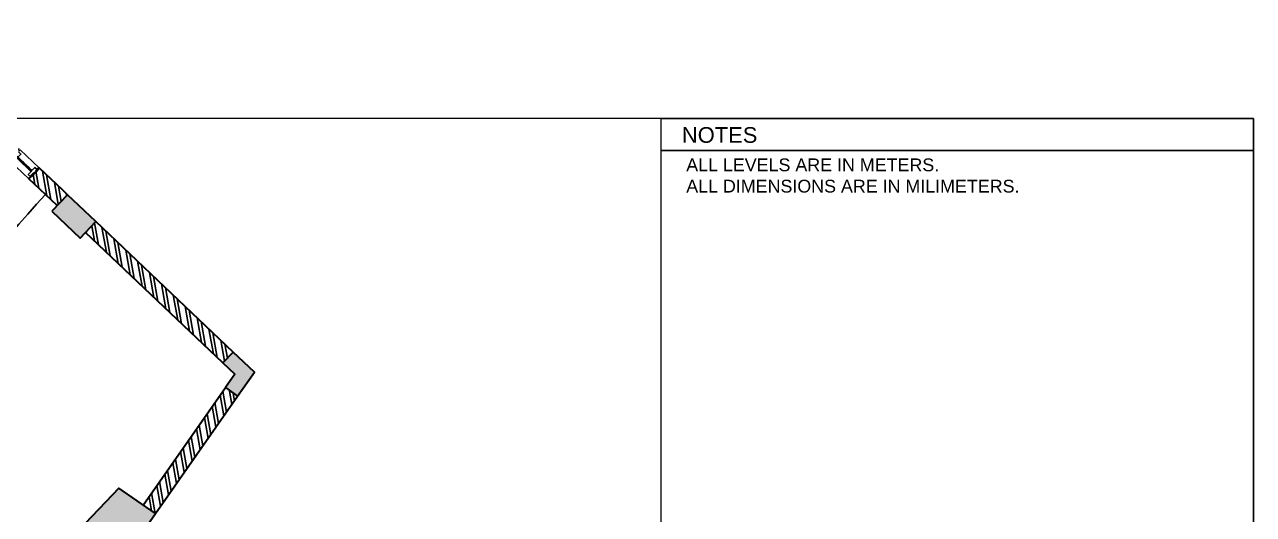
# Model space of a CAD drawing. Header units: millimetres. Extents: x 897770 to 1185420, y -692043 to -233237.
# Drawn here: x 962614 to 981518, y -258568 to -251034 of the extents above; entities that cross this region are included whole.
import ezdxf
from ezdxf.enums import TextEntityAlignment as Align

# ---------------------------------------------------------------- set-up
doc = ezdxf.new("R2010")
doc.units = ezdxf.units.MM
doc.header["$MEASUREMENT"] = 0
doc.linetypes.add('DASHED2', pattern=[0.375, 0.25, -0.125])
for name, color, linetype in [('A-Anno Tags', 6, 'Continuous'), ('A-Elevation', 4, 'Continuous'), ('A-Wall Patt', 8, 'Continuous'), ('A-Window', 4, 'Continuous'), ('S-Conc Patt', 9, 'Continuous')]:
    doc.layers.add(name, color=color, linetype=linetype)
for name, color, linetype, lineweight in [('A-Wall Sec', 1, 'Continuous', 30), ('Ann_TitleBlock 2', 5, 'Continuous', 25), ('Anno_Tittleblock', 5, 'Continuous', 13), ('S-Concrete', 40, 'Continuous', 30)]:
    doc.layers.add(name, color=color, linetype=linetype, lineweight=lineweight)
doc.styles.get("Standard").update_dxf_attribs({"font": 'trebuc.ttf'})
doc.styles.add('TITLE', font='swissel.ttf', dxfattribs={"height": 4.3})

# ---------------------------------------------------------------- blocks, each defined once
blk = doc.blocks.new('400 side opening shuuttered')
at = {"layer": 'A-Window', "color": 2, "lineweight": 40}
blk.add_line((-42426, 98202), (-42381, 97905), dxfattribs=at)
at = {"layer": 'A-Window'}
for points in [[(-42547, 98234), (-42488, 97838)], [(-42507, 98240), (-42500, 98191), (-42351, 98213), (-42359, 98262)], [(-42319, 98268), (-42260, 97872)], [(-42448, 97844), (-42455, 97894), (-42307, 97916), (-42300, 97867)]]:
    blk.add_lwpolyline(points, dxfattribs=at)
blk = doc.blocks.new('Col BIG')
at = {"layer": 'S-Concrete'}
blk.add_lwpolyline([(430436, -150129), (431326, -150129), (431326, -150816), (430436, -150949)], close=True, dxfattribs=at)
blk = doc.blocks.new('Sttruct Acad')
at = {"layer": 'S-Conc Patt'}
for points in [[(534817, -159620), (534729, -160214), (535075, -160266), (535164, -159672)], [(531032, -163594), (531922, -163594), (531922, -162907), (531032, -162774)], [(534644, -163149), (534416, -163115), (534379, -163364), (534127, -163364), (534127, -163594), (534577, -163594)]]:
    blk.add_hatch(color=256, dxfattribs=at).paths.add_polyline_path(points)
at = {"layer": 'S-Concrete'}
for points in [[(534817, -159620), (534729, -160214), (535075, -160266), (535164, -159672), (534817, -159620)], [(534644, -163149), (534416, -163115), (534379, -163364), (534127, -163364), (534127, -163594), (534577, -163594), (534644, -163149)]]:
    blk.add_lwpolyline(points, dxfattribs=at)
at = {"layer": 'S-Concrete', "xscale": -0.9999999999999996, "rotation": 180}
blk.add_blockref('Col BIG', (100595, -313723), dxfattribs=at)
blk = doc.blocks.new('Upper WINDOW')
at = {"layer": 'A-Window', "color": 2, "linetype": 'DASHED2', "lineweight": 40, "ltscale": 300}
blk.add_line((-18120, 103110), (-18489, 100637), dxfattribs=at)
for points in [[(-18226, 103176), (-17999, 103142)], [(-18383, 100571), (-18610, 100605)]]:
    blk.add_lwpolyline(points, dxfattribs=at)
at = {"layer": 'A-Window'}
for points in [[(-18038, 103148), (-18046, 103099), (-18194, 103121), (-18187, 103171)], [(-18423, 100577), (-18415, 100626), (-18564, 100649), (-18571, 100599)]]:
    blk.add_lwpolyline(points, dxfattribs=at)
blk = doc.blocks.new('ertgergerg')
at = {"layer": 'A-Wall Patt'}
h = blk.add_hatch(dxfattribs=at)
h.set_pattern_fill('ANSI32', color=256, scale=400, angle=90, style=0)
h.set_pattern_definition([(135, (384535.82, -897146.78), (-106.066017, -106.066017), []), (135, (384535.82, -897076.07), (-106.066017, -106.066017), [])])
h.paths.add_polyline_path([(544701.3, -454374.8), (544800.2, -454389.6), (544766.2, -454617.1), (547649.6, -455048.2), (547683.6, -454820.6), (544701.3, -454374.8)])
h.paths.add_polyline_path([(543613.2, -454212.2), (543579.2, -454439.6), (544172.8, -454528.4), (544206.8, -454300.9)])
h.paths.add_polyline_path([(542524.9, -454049.5), (542490.9, -454276.9), (543183.6, -454380.5), (543217.6, -454153)])
h.paths.add_polyline_path([(541007, -454055.1), (541041, -453827.6), (540447.3, -453738.9), (540413.3, -453966.4)])
h.paths.add_polyline_path([(541436.6, -453886.8), (541402.6, -454114.3), (542095.3, -454217.8), (542129.3, -453990.3)])
h = blk.add_hatch(dxfattribs=at)
h.set_pattern_fill('ANSI32', color=256, scale=400, angle=90, style=0)
h.set_pattern_definition([(135, (384534.61, -897154.88), (-106.066017, -106.066017), []), (135, (384534.61, -897084.17), (-106.066017, -106.066017), [])])
h.paths.add_polyline_path([(547898.7, -455345.5), (547898.7, -457542.6), (548128.7, -457542.2), (548128.7, -455345.5)])
at = {"layer": 'A-Elevation'}
blk.add_arc((597597.2, -461010.5), 54066.1, 173.07465, 186.92522, dxfattribs=at)
at = {"layer": 'A-Wall Sec'}
for points in [[(543579.2, -454439.6), (543613.2, -454212.2)], [(544107.9, -454286.1), (543613.2, -454212.2)], [(544172.8, -454528.4), (543579.2, -454439.6)], [(544206.8, -454300.9), (544088, -454283.1)], [(547683.6, -454820.8), (544800.2, -454389.6)], [(544073.9, -454513.6), (544054, -454510.6)], [(547649.6, -455048.2), (544766.2, -454617.1)], [(547898.7, -457542.6), (547898.7, -455337.3)], [(548128.7, -457542.6), (548128.7, -455337.3)]]:
    blk.add_lwpolyline(points, dxfattribs=at)
at = {"layer": 'A-Wall Patt', "xscale": -1, "rotation": 90.00000009858945}
blk.add_blockref('400 side opening shuuttered', (641451.7, -496699.8), dxfattribs=at)
at = {"layer": 'A-Wall Sec', "rotation": 90}
for name, p in [('Sttruct Acad', (384534.6, -989464.5)), ('Upper WINDOW', (644183.4, -435829))]:
    blk.add_blockref(name, p, dxfattribs=at)
blk = doc.blocks.new('IIITD WD A1- L Format Library')
for p, q in [((775, 573.91), (870, 573.91)), ((775, 573.91), (870, 573.91)), ((870, -7.57), (870, 573.91)), ((775, 568.74), (870, 568.74))]:
    blk.add_line(p, q)
at = {"layer": 'Anno_Tittleblock', "color": 5}
blk.add_lwpolyline([(0, -7.57), (775, -7.57), (775, 573.91), (0, 573.91)], close=True, dxfattribs=at)
at = {"insert": (778.3, 572.51), "char_height": 2.5175, "attachment_point": 1}
blk.add_mtext('{\\fSwis721 LtEx BT|b0|i0|c0|p34;NOTES}', dxfattribs=at)
at = {"insert": (779, 567.48), "char_height": 2.05, "width": 64.2608, "attachment_point": 1, "style": 'TITLE'}
blk.add_mtext('{\\fSwis721 Ex BT|b0|i0|c0|p34;ALL LEVELS ARE IN METERS.\\PALL DIMENSIONS ARE IN MILIMETERS.}', dxfattribs=at)
at = {"style": 'TITLE'}
for tag, p, height in [('PROJECT NAME 1', (779.17, 137.4), 2.98), ('PROJECT NAME 2', (779.17, 132.23), 2.98), ('PROJECT_NAME_3', (779.17, 127.37), 2.98), ('1:100@A1', (818.06, 91.92), 2.25), ('03.04.11', (821.96, 84.64), 2.25), ('A-2.03', (844.81, 84.28), 4), ('A', (858.85, 75.94), 3.66), ('AC', (827.5, 76.14), 2.25)]:
    blk.add_attdef(tag, p, '', height=height, dxfattribs=at)
for p in [(780.3, 113.01), (780.3, 106.37)]:
    blk.add_attdef('FIRST FLOOR PLAN', text='', height=3.39, dxfattribs=at).set_placement(p, align=Align.TOP_LEFT)

msp = doc.modelspace()

# ---------------------------------------------------------------- block references
at = {"layer": 'A-Anno Tags', "rotation": 324.9999694224137}
msp.add_blockref('ertgergerg', (778062.6, 430634.9, 0), dxfattribs=at)
at = {"layer": 'Ann_TitleBlock 2', "xscale": 95.87942333735619, "yscale": 95.87942333735619, "zscale": 95.87942333735619}
msp.add_blockref('IIITD WD A1- L Format Library', (898103.1, -307503.1, 0), dxfattribs=at)

doc.saveas('drawing.dxf')
